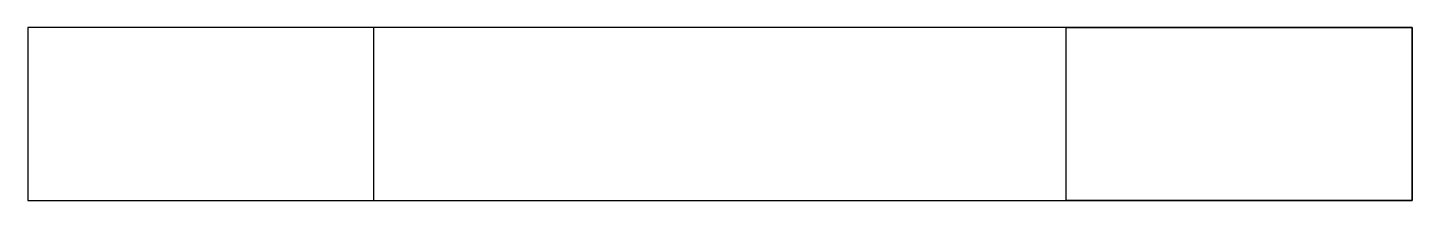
# Model space of a CAD drawing. Header units: millimetres. Extents: x -62 to -22, y -135.1 to -130.1.
import ezdxf

# ---------------------------------------------------------------- set-up
doc = ezdxf.new("R2010")
doc.units = ezdxf.units.MM
doc.layers.get('0').update_dxf_attribs({"linetype": 'CONTINUOUS'})

msp = doc.modelspace()

# ---------------------------------------------------------------- linework, layer by layer
for points in [[(-22, -135.059), (-22, -130.059), (-62, -130.059), (-62, -135.059)], [(-62, -135.059), (-52, -135.059), (-52, -130.059), (-62, -130.059)], [(-62, -135.059), (-52, -135.059), (-52, -130.059), (-62, -130.059)], [(-22, -135.059), (-22, -130.059), (-62, -130.059), (-62, -135.059)], [(-22, -135.059), (-32, -135.059), (-32, -130.059), (-22, -130.059)], [(-32, -130.059), (-22, -130.059), (-22, -135.059), (-32, -135.059)]]:
    msp.add_lwpolyline(points, close=True)

doc.saveas('drawing.dxf')
